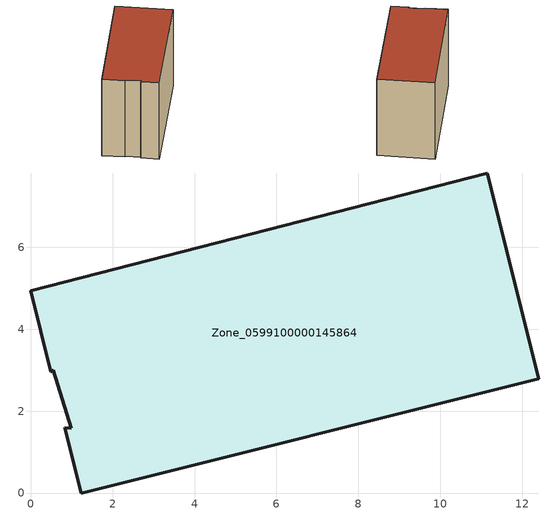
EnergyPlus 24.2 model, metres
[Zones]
Zone_0599100000145864
 floor ground (C_G): 1.23,0 0.84,1.59 0.98,1.58 0.55,3 0.49,2.96 0,4.94 11.15,7.82 12.41,2.79 z0
 wall outside (C_F): 1.23,0 12.41,2.79 11.15,7.82 0,4.94 0.49,2.96 0.55,3 0.98,1.58 0.84,1.59 1.23,0 z0:8.13
 roof outside (C_R): 0.84,1.59 1.23,0 12.41,2.79 11.15,7.82 0,4.94 0.49,2.96 0.55,3 0.98,1.58 z8.13
[BUILDING]
Pand.0599100000145864: North Axis=0; Terrain=City; Loads Convergence Tolerance Value=0.04; Temperature Convergence Tolerance Value=0.4; Solar Distribution=FullExterior; Maximum Number of Warmup Days=25; Minimum Number of Warmup Days=1
[Site:Location]
Rotterdam.The.Hague.AP_ZH_NLD Design_Conditions: Latitude=51.96; Longitude=4.45; Time Zone=1; Elevation=-4.5
[SITE:GROUNDTEMPERATURE:BUILDINGSURFACE]
18, 18, 18, 18, 18, 18, 18, 18, 18, 18, 18, 18
[MATERIAL] Thermal Absorptance=0.9; Solar Absorptance=0.7; Visible Absorptance=0.7
Name | Roughness | Thickness | Conductivity | Density | Specific Heat
G.TI.1975-1991 | MediumSmooth | 0.15 | 0.288461 | 540 | 1210
F.TI.1975-1991 | Rough | 0.3 | 0.230769 | 1920 | 840
R.TI.1975-1991 | MediumRough | 0.2 | 0.153846 | 1500 | 1000
[CONSTRUCTION]
C_G: G.TI.1975-1991
C_F: F.TI.1975-1991
C_R: R.TI.1975-1991
[ZONE]
Zone_0599100000145864: Type=1; Multiplier=1; Ceiling Height=Autocalculate; Volume=Autocalculate; Floor Area=autocalculate; Part of Total Floor Area=Yes
[ZONEINFILTRATION:DESIGNFLOWRATE]
Infil_Zone_0599100000145864: Zone or ZoneList or Space or SpaceList=Zone_0599100000145864; Schedule=AlwaysOn; Design Flow Rate Calculation Method=Flow/Area; Flow Rate per Floor Area=0.003; Constant Term Coefficient=1; Temperature Term Coefficient=0; Velocity Term Coefficient=0; Velocity Squared Term Coefficient=0
[HVACTEMPLATE:ZONE:IDEALLOADSAIRSYSTEM]
Zone_0599100000145864: Maximum Heating Supply Air Temperature=50; Minimum Cooling Supply Air Temperature=13; Maximum Heating Supply Air Humidity Ratio=0.0156; Minimum Cooling Supply Air Humidity Ratio=0.0077; Heating Limit=NoLimit; Cooling Limit=NoLimit; Dehumidification Control Type=ConstantSensibleHeatRatio; Cooling Sensible Heat Ratio=0.7; Dehumidification Setpoint=60; Humidification Control Type=None; Humidification Setpoint=30; Outdoor Air Method=None; Outdoor Air Flow Rate per Person=0.00944; Outdoor Air Flow Rate per Zone Floor Area=0; Outdoor Air Flow Rate per Zone=0; Demand Controlled Ventilation Type=None; Outdoor Air Economizer Type=NoEconomizer; Heat Recovery Type=None; Sensible Heat Recovery Effectiveness=0.7; Latent Heat Recovery Effectiveness=0.65
[ZONECONTROL:THERMOSTAT]
ThermostatControl_Zone_0599100000145864: Zone or ZoneList=Zone_0599100000145864; Control Type Schedule=DualSetpointControlType; Control 1=Thermostat_Zone_0599100000145864; Temperature Difference Between Cutout And Setpoint=0
[THERMOSTATSETPOINT:DUALSETPOINT]
Thermostat_Zone_0599100000145864: Heating Setpoint Temperature Schedule=HeatingSetpoint_Zone_0599100000145864; Cooling Setpoint Temperature Schedule=CoolingSetpoint_Zone_0599100000145864
[SCHEDULE:COMPACT]
HeatingSetpoint_Zone_0599100000145864: Through: 12/31, For: AllDays, Until: 24:00, 21
CoolingSetpoint_Zone_0599100000145864: Through: 12/31, For: AllDays, Until: 24:00, 24
DualSetpointControlType: Through: 12/31, For: AllDays, Until: 24:00, 4
AlwaysOn: Through: 12/31, For: AllDays, Until: 24:00, 1
